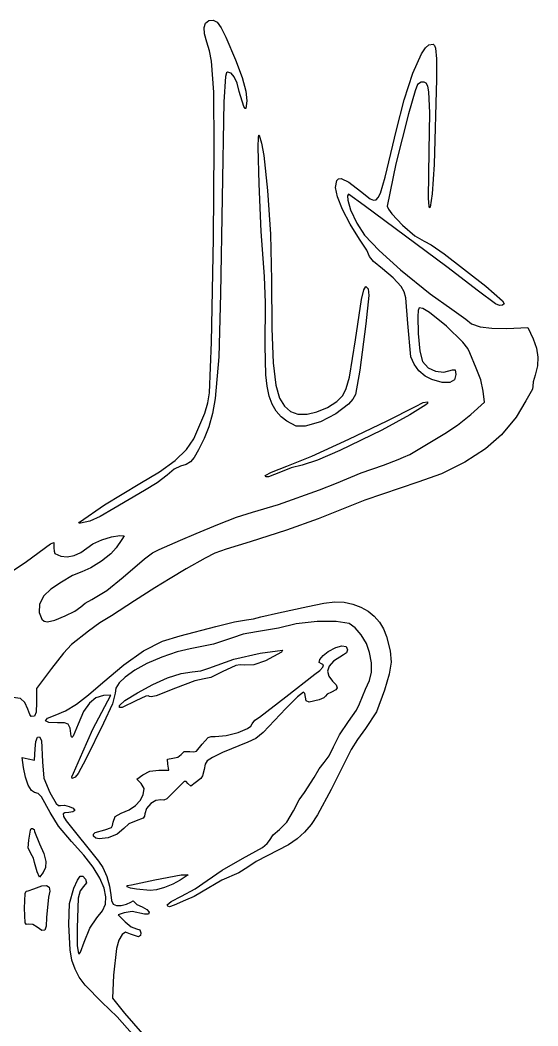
# Model space of a CAD drawing. Extents: x 17 to 207, y -112 to 170.
# Drawn here: x 134.6 to 207.4, y 8.1 to 149.5 of the extents above; entities that cross this region are included whole.
import ezdxf

# ---------------------------------------------------------------- set-up
doc = ezdxf.new("R2010")
doc.units = 0

msp = doc.modelspace()

# ---------------------------------------------------------------- linework, layer by layer
at = {"layer": 'Layer 1'}
for p, q in [((160.474794, 148.42638), (160.679801, 149.047935)), ((160.679801, 149.047935), (161.150102, 149.38394)), ((161.150102, 149.38394), (161.77552, 149.45466)), ((161.77552, 149.45466), (162.313287, 149.154961)), ((162.313287, 149.154961), (162.863898, 148.386186)), ((160.535627, 147.525035), (160.474794, 148.42638)), ((160.862845, 146.349659), (160.535627, 147.525035)), ((162.863898, 148.386186), (163.527847, 147.049678)), ((161.230537, 145.131611), (160.862845, 146.349659)), ((163.527847, 147.049678), (164.908432, 143.88033)), ((191.630135, 145.569764), (192.09825, 145.972825)), ((192.09825, 145.972825), (192.712055, 146.068717)), ((192.712055, 146.068717), (192.908722, 145.898982)), ((192.908722, 145.898982), (193.044804, 145.526285)), ((161.512152, 143.689953), (161.230537, 145.131611)), ((189.861355, 141.977096), (191.085084, 144.726779)), ((191.085084, 144.726779), (191.630135, 145.569764)), ((193.044804, 145.526285), (193.173924, 143.998474)), ((161.844586, 139.309453), (161.512152, 143.689953)), ((164.908432, 143.88033), (165.847845, 141.380452)), ((193.173924, 143.998474), (193.176841, 141.138228)), ((163.477175, 141.527538), (163.267055, 137.977973)), ((163.612099, 142.028545), (163.477175, 141.527538)), ((163.781943, 142.142891), (163.612099, 142.028545)), ((164.264126, 142.01907), (163.781943, 142.142891)), ((164.716059, 141.49257), (164.264126, 142.01907)), ((165.108882, 140.611481), (164.716059, 141.49257)), ((188.621435, 138.235881), (189.861355, 141.977096)), ((165.413732, 139.423895), (165.108882, 140.611481)), ((165.847845, 141.380452), (166.368674, 139.482014)), ((190.479702, 140.420807), (190.153084, 139.518575)), ((191.015109, 140.735144), (190.479702, 140.420807)), ((191.424841, 140.743618), (191.015109, 140.735144)), ((191.737213, 140.579221), (191.424841, 140.743618)), ((191.962342, 140.154451), (191.737213, 140.579221)), ((192.110344, 139.381808), (191.962342, 140.154451)), ((193.176841, 141.138228), (192.843623, 129.16162)), ((161.915017, 131.555452), (161.844586, 139.309453)), ((166.051673, 137.323758), (165.413732, 139.423895)), ((166.368674, 139.482014), (166.493503, 138.116989)), ((190.153084, 139.518575), (189.239531, 136.273019)), ((192.215435, 136.442894), (192.110344, 139.381808)), ((163.267055, 137.977973), (162.770535, 110.975669)), ((166.249093, 137.020566), (166.051673, 137.323758)), ((166.493503, 138.116989), (166.367582, 137.014083)), ((187.559696, 134.015241), (188.621435, 138.235881)), ((166.367582, 137.014083), (166.249093, 137.020566)), ((189.239531, 136.273019), (187.460679, 129.242283)), ((192.133418, 131.062466), (192.215435, 136.442894)), ((168.084475, 131.60278), (168.116641, 132.998759)), ((168.116641, 132.998759), (168.160325, 133.295982)), ((168.160325, 133.295982), (168.223906, 133.285937)), ((168.223906, 133.285937), (168.548664, 132.165922)), ((185.942292, 127.383019), (187.559696, 134.015241)), ((161.778315, 118.775241), (161.915017, 131.555452)), ((168.209526, 126.446629), (168.084475, 131.60278)), ((168.548664, 132.165922), (168.860751, 130.420237)), ((168.860751, 130.420237), (169.410112, 125.48628)), ((192.055927, 124.407429), (192.133418, 131.062466)), ((187.460679, 129.242283), (186.250298, 123.318085)), ((192.843623, 129.16162), (192.576611, 125.011071)), ((185.274371, 125.141707), (185.942292, 127.383019)), ((168.527224, 119.741903), (168.209526, 126.446629)), ((178.969204, 125.902247), (179.152643, 126.912228)), ((179.228608, 124.600834), (178.969204, 125.902247)), ((179.152643, 126.912228), (179.395834, 127.136143)), ((179.395834, 127.136143), (179.752356, 127.170886)), ((179.752356, 127.170886), (180.842437, 126.66749)), ((180.842437, 126.66749), (182.496982, 125.391309)), ((169.410112, 125.48628), (169.798379, 119.352914)), ((179.943358, 122.823891), (179.228608, 124.600834)), ((180.816075, 124.98413), (180.668742, 124.740182)), ((180.668742, 124.740182), (180.67821, 124.149081)), ((183.003297, 123.409034), (180.816075, 124.98413)), ((182.496982, 125.391309), (183.858502, 124.323203)), ((184.682037, 124.180885), (184.98793, 124.512319)), ((184.98793, 124.512319), (185.274371, 125.141707)), ((192.576611, 125.011071), (192.294832, 123.149686)), ((180.67821, 124.149081), (181.070512, 122.769897)), ((194.632538, 114.777741), (183.003297, 123.409034)), ((183.858502, 124.323203), (184.318344, 124.125236)), ((184.318344, 124.125236), (184.682037, 124.180885)), ((186.250298, 123.318085), (186.420865, 122.87742)), ((192.132896, 123.247714), (192.055927, 124.407429)), ((192.202876, 123.083966), (192.132896, 123.247714)), ((192.294832, 123.149686), (192.202876, 123.083966)), ((181.018258, 120.774925), (179.943358, 122.823891)), ((181.070512, 122.769897), (181.972498, 120.913653)), ((186.420865, 122.87742), (186.890823, 122.231034)), ((186.890823, 122.231034), (188.40193, 120.632589)), ((182.358115, 118.657442), (181.018258, 120.774925)), ((181.972498, 120.913653), (183.067462, 119.218866)), ((188.40193, 120.632589), (190.129656, 119.145718)), ((161.510692, 104.184353), (161.778315, 118.775241)), ((168.965733, 113.413019), (168.527224, 119.741903)), ((169.798379, 119.352914), (169.951945, 112.888986)), ((183.067462, 119.218866), (185.084401, 117.064366)), ((190.129656, 119.145718), (191.420033, 118.393392)), ((183.353128, 117.098526), (182.358115, 118.657442)), ((191.420033, 118.393392), (192.439294, 117.880264)), ((192.439294, 117.880264), (194.271036, 116.618436)), ((183.766982, 116.212365), (183.353128, 117.098526)), ((184.301029, 115.537559), (183.766982, 116.212365)), ((185.084401, 117.064366), (188.126775, 114.3506)), ((194.271036, 116.618436), (200.110708, 112.039684)), ((185.585013, 114.486796), (184.301029, 115.537559)), ((199.096088, 111.332985), (194.632538, 114.777741)), ((169.125801, 109.725837), (168.965733, 113.413019)), ((187.097974, 113.209601), (185.585013, 114.486796)), ((188.182541, 111.990399), (187.097974, 113.209601)), ((188.126775, 114.3506), (192.298043, 110.978014)), ((169.951945, 112.888986), (170.021715, 106.083971)), ((182.968321, 111.54962), (183.236122, 112.001908)), ((183.236122, 112.001908), (183.543353, 111.696658)), ((188.615664, 111.24265), (188.182541, 111.990399)), ((200.110708, 112.039684), (202.480313, 109.982109)), ((162.770535, 110.975669), (162.531494, 102.116041)), ((182.641247, 110.172566), (182.968321, 111.54962)), ((183.645875, 110.74901), (183.236819, 106.735142)), ((183.543353, 111.696658), (183.645875, 110.74901)), ((188.874416, 110.388536), (188.615664, 111.24265)), ((189.160037, 106.82109), (188.874416, 110.388536)), ((192.298043, 110.978014), (195.350328, 108.819429)), ((201.46638, 109.566422), (199.096088, 111.332985)), ((169.055864, 103.676353), (169.125801, 109.725837)), ((181.785791, 104.523019), (182.641247, 110.172566)), ((190.74739, 108.992129), (190.606494, 108.616604)), ((191.265858, 108.896782), (190.74739, 108.992129)), ((192.173177, 108.351911), (191.265858, 108.896782)), ((202.050595, 109.322204), (201.46638, 109.566422)), ((202.457592, 109.373824), (202.050595, 109.322204)), ((202.689747, 109.585686), (202.457592, 109.373824)), ((202.480313, 109.982109), (202.689747, 109.585686)), ((190.606494, 108.616604), (190.538994, 107.80438)), ((190.538994, 107.80438), (190.590776, 105.41819)), ((194.589732, 106.414912), (192.173177, 108.351911)), ((195.350328, 108.819429), (197.277555, 107.388729)), ((170.021715, 106.083971), (170.216825, 101.276257)), ((183.236819, 106.735142), (182.364812, 100.258387)), ((189.569375, 102.12413), (189.160037, 106.82109)), ((196.867792, 104.183757), (194.589732, 106.414912)), ((197.277555, 107.388729), (198.086557, 106.764623)), ((198.086557, 106.764623), (199.313462, 106.347071)), ((199.313462, 106.347071), (200.971568, 106.133163)), ((200.971568, 106.133163), (203.074174, 106.119991)), ((203.074174, 106.119991), (206.042712, 106.229877)), ((206.042712, 106.229877), (206.758182, 104.635603)), ((190.590776, 105.41819), (190.835924, 102.930272)), ((206.758182, 104.635603), (207.234833, 103.319745)), ((161.258699, 97.04413), (161.510692, 104.184353)), ((169.141181, 99.597796), (169.055864, 103.676353)), ((180.92051, 99.262282), (181.785791, 104.523019)), ((197.601992, 103.271193), (196.867792, 104.183757)), ((197.878093, 102.661075), (197.601992, 103.271193)), ((207.234833, 103.319745), (207.439051, 102.071733)), ((162.531494, 102.116041), (162.04783, 96.276141)), ((190.025437, 101.084406), (189.569375, 102.12413)), ((190.835924, 102.930272), (191.207627, 101.437337)), ((198.739554, 100.541123), (197.878093, 102.661075)), ((207.439051, 102.071733), (207.373882, 100.837161)), ((170.216825, 101.276257), (170.559715, 98.13429)), ((190.709189, 100.156505), (190.025437, 101.084406)), ((191.207627, 101.437337), (192.019243, 100.577987)), ((192.019243, 100.577987), (193.044264, 100.08368)), ((199.407114, 98.904372), (198.739554, 100.541123)), ((207.373882, 100.837161), (207.042374, 99.561623)), ((169.336992, 97.977127), (169.141181, 99.597796)), ((180.480948, 97.675775), (180.92051, 99.262282)), ((182.364812, 100.258387), (181.768372, 96.817088)), ((191.558043, 99.408854), (190.709189, 100.156505)), ((192.509408, 98.909882), (191.558043, 99.408854)), ((193.044264, 100.08368), (194.201222, 99.976858)), ((194.201222, 99.976858), (195.408649, 100.279966)), ((195.408649, 100.279966), (195.808426, 100.289605)), ((195.902538, 99.64452), (195.688207, 98.871838)), ((195.808426, 100.289605), (195.902538, 99.64452)), ((207.042374, 99.561623), (206.776914, 98.596365)), ((169.6446, 96.602126), (169.336992, 97.977127)), ((170.559715, 98.13429), (171.072821, 96.326515)), ((180.011572, 96.673691), (180.480948, 97.675775)), ((193.987122, 98.50354), (192.509408, 98.909882)), ((195.048228, 98.491185), (193.987122, 98.50354)), ((195.688207, 98.871838), (195.048228, 98.491185)), ((199.761681, 97.309261), (199.407114, 98.904372)), ((206.744296, 97.992151), (206.681682, 97.556254)), ((206.776914, 98.596365), (206.744296, 97.992151)), ((161.002139, 95.667732), (161.258699, 97.04413)), ((162.04783, 96.276141), (161.66361, 94.126631)), ((170.071281, 95.447742), (169.6446, 96.602126)), ((171.072821, 96.326515), (171.783656, 95.176162)), ((179.152867, 95.826891), (180.011572, 96.673691)), ((181.768372, 96.817088), (181.403607, 96.150002)), ((199.922347, 95.739948), (199.761681, 97.309261)), ((206.681682, 97.556254), (205.746993, 95.915241)), ((160.567455, 94.207942), (161.002139, 95.667732)), ((170.624306, 94.48892), (170.071281, 95.447742)), ((171.783656, 95.176162), (172.632086, 94.435363)), ((176.35898, 94.369017), (177.843387, 95.010686)), ((177.843387, 95.010686), (179.152867, 95.826891)), ((180.789541, 95.450579), (179.016586, 94.082789)), ((181.403607, 96.150002), (180.789541, 95.450579)), ((186.255782, 93.115203), (190.204282, 95.139613)), ((191.666853, 95.348359), (189.411427, 93.948277)), ((190.204282, 95.139613), (191.319102, 95.673621)), ((191.319102, 95.673621), (191.895264, 95.783255)), ((191.907605, 95.576069), (191.666853, 95.348359)), ((191.895264, 95.783255), (191.907605, 95.576069)), ((197.997208, 94.002438), (199.922347, 95.739948)), ((205.746993, 95.915241), (204.379852, 93.65508)), ((159.014561, 90.610587), (160.567455, 94.207942)), ((161.66361, 94.126631), (161.157449, 92.297704)), ((171.310948, 93.700608), (170.624306, 94.48892)), ((172.138481, 93.057753), (171.310948, 93.700608)), ((172.632086, 94.435363), (173.676552, 94.069967)), ((173.676552, 94.069967), (174.975492, 94.045821)), ((174.975492, 94.045821), (176.35898, 94.369017)), ((179.016586, 94.082789), (176.855678, 92.96985)), ((189.411427, 93.948277), (185.460315, 91.783263)), ((196.135987, 92.509739), (197.997208, 94.002438)), ((204.379852, 93.65508), (202.329195, 91.163737)), ((161.157449, 92.297704), (160.509085, 90.644576)), ((173.451424, 92.387745), (172.138481, 93.057753)), ((172.138481, 93.057753), (172.138481, 93.057753)), ((174.712986, 92.367897), (173.451424, 92.387745)), ((176.855678, 92.96985), (174.712986, 92.367897)), ((180.859381, 90.541989), (186.255782, 93.115203)), ((194.364525, 91.360815), (196.135987, 92.509739)), ((157.996795, 89.107963), (159.014561, 90.610587)), ((160.509085, 90.644576), (159.698255, 89.022466)), ((175.615689, 88.164685), (180.859381, 90.541989)), ((185.460315, 91.783263), (179.574467, 88.951541)), ((190.825552, 89.234861), (194.364525, 91.360815)), ((202.329195, 91.163737), (200.090627, 89.193008)), ((156.389541, 87.55001), (157.996795, 89.107963)), ((189.402719, 88.371935), (190.825552, 89.234861)), ((200.090627, 89.193008), (197.171939, 87.303714)), ((159.087363, 87.973454), (158.56558, 87.339237)), ((159.698255, 89.022466), (159.087363, 87.973454)), ((172.125315, 86.728008), (175.615689, 88.164685)), ((179.574467, 88.951541), (176.42754, 87.566527)), ((185.69997, 86.882183), (187.802526, 87.702341)), ((187.802526, 87.702341), (188.553663, 88.013019)), ((188.553663, 88.013019), (189.402719, 88.371935)), ((154.204291, 85.946306), (156.389541, 87.55001)), ((156.279757, 86.308646), (155.262507, 85.472988)), ((157.160358, 86.752649), (156.279757, 86.308646)), ((157.97566, 86.97918), (157.160358, 86.752649)), ((158.56558, 87.339237), (157.97566, 86.97918)), ((169.982631, 85.916359), (172.125315, 86.728008)), ((172.730771, 86.488462), (171.207204, 85.908158)), ((174.264433, 86.876301), (172.730771, 86.488462)), ((176.42754, 87.566527), (174.264433, 86.876301)), ((182.554684, 85.80377), (185.69997, 86.882183)), ((197.171939, 87.303714), (193.88466, 85.672574)), ((151.452538, 84.306434), (154.204291, 85.946306)), ((155.262507, 85.472988), (153.872202, 84.384569)), ((169.091427, 85.435718), (169.982631, 85.916359)), ((169.196623, 85.234011), (169.091427, 85.435718)), ((169.091427, 85.435718), (169.091427, 85.435718)), ((169.548265, 85.237465), (169.196623, 85.234011)), ((171.207204, 85.908158), (169.548265, 85.237465)), ((179.110315, 84.339417), (182.554684, 85.80377)), ((193.88466, 85.672574), (190.540315, 84.476306)), ((146.462055, 81.306101), (151.452538, 84.306434)), ((153.872202, 84.384569), (152.094686, 83.332863)), ((176.711427, 83.398096), (179.110315, 84.339417)), ((190.540315, 84.476306), (183.111422, 81.955961)), ((152.094686, 83.332863), (147.783649, 80.816872)), ((170.925871, 81.349916), (176.711427, 83.398096)), ((142.93412, 78.883119), (146.462055, 81.306101)), ((147.783649, 80.816872), (145.857482, 79.672665)), ((167.281507, 80.266265), (170.925871, 81.349916)), ((183.111422, 81.955961), (176.548584, 79.335149)), ((145.857482, 79.672665), (144.396982, 79.01464)), ((162.429009, 78.551962), (165.051285, 79.576685)), ((165.051285, 79.576685), (167.281507, 80.266265)), ((176.548584, 79.335149), (172.05476, 77.726745)), ((142.870115, 78.742288), (142.93412, 78.883119)), ((143.08324, 78.716424), (142.870115, 78.742288)), ((142.93412, 78.883119), (142.93412, 78.883119)), ((144.396982, 79.01464), (143.08324, 78.716424)), ((159.357545, 77.288575), (162.429009, 78.551962)), ((144.843268, 75.835697), (146.103837, 76.40083)), ((146.103837, 76.40083), (147.453564, 76.824461)), ((147.453564, 76.824461), (148.603502, 76.997138)), ((148.910779, 76.439964), (148.08739, 75.250143)), ((148.603502, 76.997138), (149.246543, 76.929972)), ((149.246543, 76.929972), (148.910779, 76.439964)), ((157.154488, 76.35077), (159.357545, 77.288575)), ((172.05476, 77.726745), (166.97476, 76.118829)), ((135.484938, 73.362787), (138.889884, 75.823297)), ((138.889884, 75.823297), (139.315714, 75.990449)), ((139.315714, 75.990449), (139.360377, 75.28316)), ((139.360377, 75.28316), (139.367201, 74.789636)), ((143.114645, 74.588964), (143.960802, 75.238513)), ((143.960802, 75.238513), (144.843268, 75.835697)), ((148.08739, 75.250143), (147.347661, 74.420341)), ((153.238363, 74.55133), (154.133649, 75.024681)), ((154.133649, 75.024681), (157.154488, 76.35077)), ((163.569893, 75.065505), (161.993406, 74.495803)), ((166.97476, 76.118829), (163.569893, 75.065505)), ((139.367201, 74.789636), (139.486406, 74.479769)), ((139.486406, 74.479769), (140.30476, 74.109183)), ((140.30476, 74.109183), (141.233006, 74.007738)), ((141.233006, 74.007738), (142.187507, 74.173185)), ((142.187507, 74.173185), (143.114645, 74.588964)), ((147.347661, 74.420341), (146.035491, 73.400708)), ((149.070729, 71.155194), (152.081855, 73.737734)), ((152.081855, 73.737734), (153.238363, 74.55133)), ((160.606559, 73.826958), (157.943649, 72.325779)), ((161.993406, 74.495803), (160.606559, 73.826958)), ((132.905088, 71.61546), (135.484938, 73.362787)), ((144.551564, 72.470638), (143.296564, 71.909524)), ((146.035491, 73.400708), (144.551564, 72.470638)), ((157.943649, 72.325779), (155.685871, 70.930771)), ((141.979462, 71.358391), (140.409442, 70.457822)), ((143.296564, 71.909524), (141.979462, 71.358391)), ((146.794934, 69.267572), (149.070729, 71.155194)), ((155.685871, 70.930771), (153.569204, 69.660819)), ((138.937338, 69.430186), (137.913982, 68.497855)), ((140.409442, 70.457822), (138.937338, 69.430186)), ((153.569204, 69.660819), (150.692101, 67.789706)), ((137.913982, 68.497855), (137.332006, 67.363859)), ((143.751927, 67.495253), (144.675208, 68.018218)), ((144.675208, 68.018218), (146.794934, 69.267572)), ((137.332006, 67.363859), (137.25421, 66.180087)), ((142.290704, 66.379721), (143.122986, 66.982593)), ((143.122986, 66.982593), (143.751927, 67.495253)), ((150.692101, 67.789706), (147.446546, 65.712254)), ((170.925871, 66.13984), (175.069238, 67.008032)), ((175.069238, 67.008032), (177.313053, 67.491805)), ((177.313053, 67.491805), (178.870974, 67.693019)), ((178.870974, 67.693019), (180.187299, 67.606248)), ((180.187299, 67.606248), (181.413494, 67.35177)), ((181.413494, 67.35177), (182.536554, 66.938339)), ((182.536554, 66.938339), (183.543477, 66.374708)), ((137.25421, 66.180087), (137.63706, 65.248435)), ((137.63706, 65.248435), (137.987623, 64.971496)), ((138.437022, 64.870797), (139.472808, 65.109797)), ((139.472808, 65.109797), (140.915674, 65.684114)), ((140.915674, 65.684114), (142.290704, 66.379721)), ((147.446546, 65.712254), (145.817615, 64.723319)), ((164.768792, 64.871909), (166.427175, 65.153019)), ((166.427175, 65.153019), (167.417381, 65.271051)), ((167.417381, 65.271051), (168.450714, 65.554827)), ((168.450714, 65.554827), (170.925871, 66.13984)), ((183.543477, 66.374708), (184.421258, 65.669632)), ((184.421258, 65.669632), (185.156893, 64.831863)), ((137.987623, 64.971496), (138.437022, 64.870797)), ((145.817615, 64.723319), (144.202057, 63.529465)), ((157.096982, 62.903149), (162.128996, 64.196046)), ((162.128996, 64.196046), (164.768792, 64.871909)), ((170.925871, 63.990636), (167.872675, 63.454417)), ((173.42868, 64.562173), (170.925871, 63.990636)), ((176.366962, 64.88639), (173.42868, 64.562173)), ((179.072862, 64.920847), (176.366962, 64.88639)), ((180.878525, 64.623102), (179.072862, 64.920847)), ((181.744136, 64.018362), (180.878525, 64.623102)), ((182.595394, 63.021874), (181.744136, 64.018362)), ((185.156893, 64.831863), (185.737379, 63.870155)), ((185.737379, 63.870155), (186.149711, 62.793263)), ((144.202057, 63.529465), (141.840577, 61.657618)), ((154.622126, 62.132438), (157.096982, 62.903149)), ((164.486009, 62.630393), (161.820033, 61.714472)), ((165.967648, 63.106495), (164.486009, 62.630393)), ((167.872675, 63.454417), (165.967648, 63.106495)), ((183.309266, 61.807439), (182.595394, 63.021874)), ((186.149711, 62.793263), (186.650599, 60.782089)), ((141.840577, 61.657618), (140.695008, 60.451174)), ((151.972333, 60.773167), (154.622126, 62.132438)), ((158.508093, 61.052615), (156.686968, 60.641038)), ((161.820033, 61.714472), (158.508093, 61.052615)), ((168.385871, 60.463079), (170.78476, 60.804934)), ((170.78476, 60.804934), (171.530785, 60.88242)), ((171.530785, 60.88242), (171.349204, 60.575459)), ((177.94097, 60.708019), (178.989164, 61.251184)), ((178.989164, 61.251184), (179.855487, 61.476054)), ((179.855487, 61.476054), (180.444942, 61.374578)), ((180.444942, 61.374578), (180.662538, 60.938705)), ((180.662538, 60.938705), (180.496284, 60.500731)), ((183.762718, 60.548857), (183.309266, 61.807439)), ((140.695008, 60.451174), (139.00161, 58.297737)), ((149.168476, 58.837943), (151.972333, 60.773167)), ((154.536236, 59.91065), (152.431156, 59.005652)), ((156.686968, 60.641038), (154.536236, 59.91065)), ((161.129893, 58.344961), (164.641372, 59.597892)), ((164.641372, 59.597892), (168.385871, 60.463079)), ((171.349204, 60.575459), (169.128722, 59.384352)), ((176.677893, 59.121492), (176.778591, 59.564085)), ((176.778591, 59.564085), (177.223647, 60.137674)), ((177.223647, 60.137674), (177.94097, 60.708019)), ((180.096569, 60.213648), (178.685458, 59.322875)), ((180.496284, 60.500731), (180.096569, 60.213648)), ((184.009964, 59.07997), (183.762718, 60.548857)), ((186.650599, 60.782089), (186.783705, 59.17576)), ((139.00161, 58.297737), (136.918093, 55.469924)), ((146.231427, 56.339374), (149.168476, 58.837943)), ((150.746982, 58.070243), (149.391295, 57.092515)), ((152.431156, 59.005652), (150.746982, 58.070243)), ((160.011345, 57.970846), (161.129893, 58.344961)), ((164.926209, 58.723832), (163.031156, 57.819387)), ((165.5595, 58.831714), (164.926209, 58.723832)), ((166.212861, 58.779293), (165.5595, 58.831714)), ((167.472198, 58.799977), (166.212861, 58.779293)), ((169.128722, 59.384352), (167.472198, 58.799977)), ((176.076427, 57.499423), (176.780385, 58.010602)), ((176.993649, 58.94413), (176.677893, 59.121492)), ((176.780385, 58.010602), (177.202017, 58.475504)), ((177.29016, 58.813542), (176.993649, 58.94413)), ((177.202017, 58.475504), (177.29016, 58.813542)), ((178.085051, 58.637424), (177.860789, 57.924575)), ((178.685458, 59.322875), (178.085051, 58.637424)), ((184.006633, 57.797821), (184.009964, 59.07997)), ((186.783705, 59.17576), (186.531825, 57.498677)), ((149.391295, 57.092515), (148.520865, 56.276552)), ((153.271405, 56.046451), (155.323989, 56.971005)), ((155.323989, 56.971005), (157.25413, 57.579425)), ((159.162553, 56.565414), (156.468691, 55.530415)), ((157.25413, 57.579425), (158.792455, 57.815241)), ((158.792455, 57.815241), (160.011345, 57.970846)), ((160.500052, 56.860221), (159.162553, 56.565414)), ((161.402787, 57.039875), (160.500052, 56.860221)), ((163.031156, 57.819387), (161.402787, 57.039875)), ((171.988601, 54.336), (176.076427, 57.499423)), ((177.860789, 57.924575), (178.013965, 57.21029)), ((178.013965, 57.21029), (178.545871, 56.520524)), ((183.202538, 55.371293), (183.7413, 56.596799)), ((183.7413, 56.596799), (184.006633, 57.797821)), ((186.531825, 57.498677), (185.877756, 55.275241)), ((136.918093, 55.469924), (136.918093, 53.538138)), ((144.23091, 54.574416), (146.231427, 56.339374)), ((148.069726, 55.545115), (147.971914, 54.820968)), ((148.520865, 56.276552), (148.069726, 55.545115)), ((151.098321, 54.884294), (153.271405, 56.046451)), ((156.468691, 55.530415), (153.721448, 54.462418)), ((178.9898, 55.292777), (178.40476, 54.993019)), ((178.545871, 56.520524), (179.053749, 55.985015)), ((179.203927, 55.599604), (178.9898, 55.292777)), ((179.053749, 55.985015), (179.203927, 55.599604)), ((182.355871, 53.355636), (183.202538, 55.371293)), ((185.877756, 55.275241), (184.713367, 52.229221)), ((134.644017, 54.060946), (132.845758, 54.304797)), ((135.249274, 53.521225), (134.644017, 54.060946)), ((142.517205, 53.269465), (144.23091, 54.574416)), ((145.231643, 54.169896), (144.33235, 53.437457)), ((144.803749, 49.765203), (147.360315, 54.559021)), ((146.301982, 54.515273), (145.231643, 54.169896)), ((147.360315, 54.559021), (146.301982, 54.515273)), ((147.971914, 54.820968), (147.581378, 53.349686)), ((148.554059, 53.088019), (149.345589, 53.794746)), ((150.886143, 53.732406), (148.946203, 52.797687)), ((149.345589, 53.794746), (151.098321, 54.884294)), ((152.270495, 54.405914), (150.886143, 53.732406)), ((152.629861, 54.476079), (152.270495, 54.405914)), ((152.787342, 54.375277), (152.629861, 54.476079)), ((153.045897, 54.301934), (152.787342, 54.375277)), ((153.721448, 54.462418), (153.045897, 54.301934)), ((168.269158, 51.477857), (171.988601, 54.336)), ((173.624929, 54.310252), (171.993475, 52.668705)), ((174.46292, 54.993019), (173.624929, 54.310252)), ((174.655691, 54.785762), (174.46292, 54.993019)), ((174.735871, 54.287464), (174.655691, 54.785762)), ((174.85866, 53.747769), (174.735871, 54.287464)), ((175.258202, 53.581908), (174.85866, 53.747769)), ((176.681433, 53.902109), (175.258202, 53.581908)), ((177.301217, 54.178393), (176.681433, 53.902109)), ((177.558093, 54.421943), (177.301217, 54.178393)), ((177.806802, 54.680601), (177.558093, 54.421943)), ((178.40476, 54.993019), (177.806802, 54.680601)), ((135.664708, 52.59413), (135.249274, 53.521225)), ((135.942964, 51.817578), (135.664708, 52.59413)), ((136.918093, 53.538138), (136.83723, 52.159854)), ((139.508487, 51.737194), (140.979875, 52.348924)), ((140.979875, 52.348924), (142.517205, 53.269465)), ((144.33235, 53.437457), (143.534355, 52.238592)), ((147.581378, 53.349686), (146.304612, 50.614166)), ((148.576261, 52.795139), (148.554059, 53.088019)), ((148.554059, 53.088019), (148.554059, 53.088019)), ((148.946203, 52.797687), (148.576261, 52.795139)), ((171.993475, 52.668705), (168.798974, 49.30916)), ((180.80241, 50.862641), (181.899541, 52.446341)), ((181.899541, 52.446341), (182.355871, 53.355636)), ((136.167453, 51.535797), (135.942964, 51.817578)), ((136.635871, 51.606353), (136.167453, 51.535797)), ((136.83723, 52.159854), (136.635871, 51.606353)), ((138.174182, 50.943653), (138.459621, 51.296833)), ((138.638594, 50.721313), (138.174182, 50.943653)), ((138.459621, 51.296833), (139.508487, 51.737194)), ((143.534355, 52.238592), (142.767911, 50.493937)), ((167.263772, 50.498856), (167.631012, 51.013)), ((167.631012, 51.013), (168.269158, 51.477857)), ((184.713367, 52.229221), (183.177262, 49.845108)), ((139.839279, 50.67347), (138.638594, 50.721313)), ((140.834785, 50.676515), (139.839279, 50.67347)), ((141.369628, 50.480188), (140.834785, 50.676515)), ((141.62397, 49.909355), (141.369628, 50.480188)), ((141.777974, 48.78888), (141.62397, 49.909355)), ((142.767911, 50.493937), (142.047921, 48.801104)), ((143.433509, 46.592271), (144.803749, 49.765203)), ((146.304612, 50.614166), (143.83755, 45.546229)), ((165.252277, 49.28252), (166.600217, 49.86611)), ((166.600217, 49.86611), (167.04116, 50.18415)), ((167.04116, 50.18415), (167.263772, 50.498856)), ((179.538988, 48.96052), (180.80241, 50.862641)), ((183.177262, 49.845108), (182.068921, 48.338702)), ((136.825832, 48.040914), (137.056751, 48.626586)), ((137.056751, 48.626586), (137.328418, 48.691072)), ((137.328418, 48.691072), (137.583861, 48.16067)), ((137.583861, 48.16067), (137.760908, 45.178753)), ((141.864296, 48.598013), (141.777974, 48.78888)), ((142.047921, 48.801104), (141.864296, 48.598013)), ((160.225167, 47.640495), (161.043799, 48.614364)), ((161.043799, 48.614364), (161.454096, 48.756536)), ((161.454096, 48.756536), (162.014738, 48.762741)), ((162.014738, 48.762741), (163.597826, 48.87307)), ((163.597826, 48.87307), (165.252277, 49.28252)), ((167.75106, 48.47171), (166.621855, 47.956429)), ((168.798974, 49.30916), (167.75106, 48.47171)), ((178.682859, 47.285669), (179.538988, 48.96052)), ((182.068921, 48.338702), (181.187212, 46.927931)), ((136.608289, 45.417092), (136.692634, 47.007759)), ((136.692634, 47.007759), (136.825832, 48.040914)), ((159.027044, 46.563854), (159.416383, 46.668325)), ((159.416383, 46.668325), (160.225167, 47.640495)), ((166.621855, 47.956429), (163.046701, 46.489223)), ((178.068441, 46.016917), (178.682859, 47.285669)), ((181.187212, 46.927931), (178.362734, 41.305241)), ((135.071448, 44.392671), (134.865559, 45.765637)), ((134.865559, 45.765637), (135.736923, 45.591364)), ((135.736923, 45.591364), (136.608289, 45.417092)), ((142.114609, 43.565088), (143.433509, 46.592271)), ((143.83755, 45.546229), (142.774587, 43.552387)), ((155.346166, 45.554326), (156.063998, 45.679686)), ((155.361315, 44.833019), (155.346166, 45.554326)), ((156.063998, 45.679686), (156.789242, 45.818141)), ((156.789242, 45.818141), (157.228563, 46.226322)), ((157.228563, 46.226322), (157.657027, 46.630229)), ((157.657027, 46.630229), (158.482809, 46.616898)), ((158.482809, 46.616898), (159.027044, 46.563854)), ((160.931635, 45.32791), (160.611059, 44.831859)), ((161.664207, 45.806936), (160.931635, 45.32791)), ((163.046701, 46.489223), (161.664207, 45.806936)), ((177.386161, 45.091171), (178.068441, 46.016917)), ((135.358083, 43.00389), (135.071448, 44.392671)), ((137.760908, 45.178753), (137.925461, 42.90012)), ((151.864836, 43.369124), (152.834144, 43.843417)), ((152.834144, 43.843417), (154.115166, 43.986353)), ((154.115166, 43.986353), (155.530649, 43.986353)), ((155.530649, 43.986353), (155.361315, 44.833019)), ((160.464554, 44.098494), (160.262856, 43.222016)), ((160.611059, 44.831859), (160.464554, 44.098494)), ((175.947606, 42.998575), (176.66221, 44.195358)), ((176.66221, 44.195358), (177.386161, 45.091171)), ((135.741087, 41.890424), (135.358083, 43.00389)), ((137.925461, 42.90012), (138.763855, 40.859435)), ((141.866741, 43.065328), (142.114609, 43.565088)), ((141.921893, 42.857464), (141.866741, 43.065328)), ((142.315883, 43.034036), (141.921893, 42.857464)), ((142.774587, 43.552387), (142.315883, 43.034036)), ((151.029989, 42.751896), (151.864836, 43.369124)), ((151.623028, 42.120635), (151.029989, 42.751896)), ((157.652452, 42.42292), (156.435411, 41.185334)), ((157.93457, 42.434811), (157.652452, 42.42292)), ((158.195535, 42.149738), (157.93457, 42.434811)), ((160.039264, 42.857464), (159.204869, 42.222464)), ((160.262856, 43.222016), (160.039264, 42.857464)), ((174.587064, 40.881908), (175.947606, 42.998575)), ((136.177102, 41.15039), (135.741087, 41.890424)), ((136.622773, 40.881908), (136.177102, 41.15039)), ((152.060258, 41.433007), (151.623028, 42.120635)), ((151.899075, 40.528885), (152.060258, 41.433007)), ((156.435411, 41.185334), (155.2122, 39.974996)), ((158.632788, 41.740409), (158.195535, 42.149738)), ((159.204869, 42.222464), (158.632788, 41.740409)), ((178.362734, 41.305241), (176.445889, 37.727119)), ((137.121623, 40.738699), (136.622773, 40.881908)), ((137.62005, 40.264832), (137.121623, 40.738699)), ((138.822532, 38.059686), (137.62005, 40.264832)), ((138.763855, 40.859435), (139.667149, 39.30126)), ((150.815052, 39.034073), (151.488802, 39.746763)), ((151.488802, 39.746763), (151.899075, 40.528885)), ((153.693795, 39.760452), (152.961321, 39.30001)), ((154.405454, 39.837517), (153.693795, 39.760452)), ((154.805886, 39.804761), (154.405454, 39.837517)), ((155.2122, 39.974996), (154.805886, 39.804761)), ((173.039284, 38.291797), (173.863207, 39.830021)), ((173.863207, 39.830021), (174.587064, 40.881908)), ((139.667149, 39.30126), (139.980027, 39.043553)), ((139.980027, 39.043553), (140.278801, 39.039226)), ((140.278801, 39.039226), (140.851823, 39.071433)), ((140.851823, 39.071433), (141.510923, 38.920722)), ((141.510923, 38.920722), (142.05434, 38.656679)), ((142.280315, 38.348893), (142.031607, 38.144641)), ((142.05434, 38.656679), (142.280315, 38.348893)), ((148.825893, 37.942214), (149.915017, 38.422122)), ((149.915017, 38.422122), (150.815052, 39.034073)), ((152.389074, 38.615115), (152.158093, 37.86469)), ((152.961321, 39.30001), (152.389074, 38.615115)), ((172.100673, 36.678652), (173.039284, 38.291797)), ((139.974801, 36.124895), (138.822532, 38.059686)), ((140.870943, 38.020382), (140.638367, 37.857366)), ((140.638367, 37.857366), (140.715608, 37.502983)), ((140.715608, 37.502983), (141.082355, 36.889576)), ((141.433649, 38.059686), (140.870943, 38.020382)), ((141.082355, 36.889576), (145.607758, 31.231023)), ((142.031607, 38.144641), (141.433649, 38.059686)), ((147.695248, 36.693039), (147.962391, 37.483674)), ((147.962391, 37.483674), (148.825893, 37.942214)), ((150.928951, 36.882108), (149.887238, 36.441218)), ((151.919426, 37.273977), (150.928951, 36.882108)), ((152.107004, 37.523908), (151.919426, 37.273977)), ((152.158093, 37.86469), (152.107004, 37.523908)), ((176.445889, 37.727119), (175.537022, 36.38683)), ((135.813309, 34.170923), (136.059136, 35.590241)), ((136.059136, 35.590241), (136.158886, 35.783533)), ((136.158886, 35.783533), (136.356068, 35.795203)), ((136.356068, 35.795203), (136.548968, 35.657987)), ((136.548968, 35.657987), (136.635871, 35.404621)), ((136.635871, 35.404621), (137.328648, 33.640732)), ((141.834449, 33.967464), (139.974801, 36.124895)), ((145.146913, 35.242668), (146.534722, 35.631432)), ((146.534722, 35.631432), (147.442634, 35.922849)), ((147.442634, 35.922849), (147.614701, 36.215027)), ((147.614701, 36.215027), (147.695248, 36.693039)), ((149.189711, 35.794398), (148.265566, 35.009878)), ((149.887238, 36.441218), (149.189711, 35.794398)), ((170.211282, 34.904778), (171.066824, 35.660687)), ((171.066824, 35.660687), (172.100673, 36.678652)), ((175.537022, 36.38683), (174.590704, 35.272594)), ((135.726773, 33.066797), (135.813309, 34.170923)), ((143.564298, 32.066579), (141.834449, 33.967464)), ((144.89763, 34.992906), (145.146913, 35.242668)), ((144.941925, 34.704572), (144.89763, 34.992906)), ((145.241081, 34.461997), (144.941925, 34.704572)), ((144.941925, 34.704572), (144.941925, 34.704572)), ((145.713511, 34.355114), (145.241081, 34.461997)), ((146.964112, 34.493499), (145.713511, 34.355114)), ((148.265566, 35.009878), (146.964112, 34.493499)), ((169.345575, 33.675585), (169.66712, 34.135733)), ((169.66712, 34.135733), (170.211282, 34.904778)), ((173.554072, 34.329566), (172.374262, 33.5029)), ((174.590704, 35.272594), (173.554072, 34.329566)), ((136.107822, 32.291964), (135.726773, 33.066797)), ((137.328648, 33.640732), (137.923631, 32.289784)), ((165.901951, 31.565637), (168.68121, 33.141871)), ((168.68121, 33.141871), (169.345575, 33.675585)), ((172.374262, 33.5029), (169.373649, 31.979273)), ((136.480756, 31.648298), (136.107822, 32.291964)), ((136.635871, 31.04345), (136.480756, 31.648298)), ((137.923631, 32.289784), (138.205468, 31.188117)), ((138.205468, 31.188117), (138.177743, 30.307785)), ((144.886265, 30.365131), (143.564298, 32.066579)), ((145.607758, 31.231023), (146.229624, 30.303194)), ((163.014546, 29.931003), (165.901951, 31.565637)), ((167.805753, 31.179603), (166.612161, 30.384636)), ((169.373649, 31.979273), (167.805753, 31.179603)), ((136.976632, 29.718354), (136.635871, 31.04345)), ((137.317395, 28.970462), (136.976632, 29.718354)), ((136.976632, 29.718354), (136.976632, 29.718354)), ((138.177743, 30.307785), (137.844039, 29.620841)), ((145.827441, 28.824309), (144.886265, 30.365131)), ((146.229624, 30.303194), (146.786846, 29.039158)), ((160.906982, 28.516923), (163.014546, 29.931003)), ((166.612161, 30.384636), (165.375057, 29.593019)), ((137.844039, 29.620841), (137.317395, 28.970462)), ((142.169061, 27.413377), (142.65127, 28.540684)), ((142.65127, 28.540684), (143.045366, 29.095461)), ((143.045366, 29.095461), (143.410305, 29.122934)), ((143.410305, 29.122934), (143.805046, 28.668327)), ((143.805046, 28.668327), (143.911297, 28.181245)), ((146.414916, 27.405306), (145.827441, 28.824309)), ((146.786846, 29.039158), (147.190359, 27.681915)), ((150.253093, 27.905342), (153.569204, 28.605241)), ((153.569204, 28.605241), (157.23305, 29.305141)), ((157.11641, 28.563752), (156.07974, 27.979808)), ((158.215787, 29.310797), (157.11641, 28.563752)), ((157.23305, 29.305141), (158.215787, 29.310797)), ((159.20968, 27.343589), (160.906982, 28.516923)), ((162.965942, 28.524237), (160.124312, 26.863614)), ((165.375057, 29.593019), (162.965942, 28.524237)), ((135.310054, 26.644713), (135.463591, 26.975898)), ((135.463591, 26.975898), (135.73276, 27.053019)), ((135.73276, 27.053019), (136.508871, 27.305509)), ((136.508871, 27.305509), (137.658421, 27.743405)), ((137.658421, 27.743405), (138.30998, 27.781907)), ((138.30998, 27.781907), (138.674302, 27.545381)), ((138.76517, 27.010473), (138.596364, 26.153831)), ((138.674302, 27.545381), (138.76517, 27.010473)), ((141.562874, 25.26491), (142.169061, 27.413377)), ((143.055219, 27.021029), (142.783253, 26.009473)), ((143.499668, 27.641173), (143.055219, 27.021029)), ((143.911297, 28.181245), (143.499668, 27.641173)), ((146.674146, 26.202642), (146.414916, 27.405306)), ((147.190359, 27.681915), (147.351101, 26.474464)), ((149.65202, 27.618349), (149.665803, 27.814845)), ((150.115161, 27.404131), (149.65202, 27.618349)), ((149.665803, 27.814845), (150.253093, 27.905342)), ((150.958649, 27.260464), (150.115161, 27.404131)), ((152.889351, 27.10389), (150.958649, 27.260464)), ((150.958649, 27.260464), (150.958649, 27.260464)), ((153.773426, 27.183296), (152.889351, 27.10389)), ((154.90115, 27.497462), (153.773426, 27.183296)), ((156.07974, 27.979808), (154.90115, 27.497462)), ((157.308649, 26.287765), (159.20968, 27.343589)), ((135.22476, 24.621215), (135.310054, 26.644713)), ((138.596364, 26.153831), (138.329204, 23.315437)), ((142.783253, 26.009473), (142.605974, 21.831908)), ((146.612271, 25.189114), (146.674146, 26.202642)), ((147.351101, 26.474464), (147.452601, 25.671886)), ((147.452601, 25.671886), (147.683694, 25.149196)), ((149.559128, 25.162381), (150.157877, 25.469953)), ((150.157877, 25.469953), (150.493041, 25.638296)), ((150.493041, 25.638296), (150.669995, 25.446114)), ((155.262538, 25.055433), (155.863583, 25.524759)), ((155.863583, 25.524759), (157.308649, 26.287765)), ((157.866534, 25.726143), (156.264427, 25.039954)), ((159.080031, 26.242385), (157.866534, 25.726143)), ((160.124312, 26.863614), (159.080031, 26.242385)), ((135.307432, 22.566555), (135.22476, 24.621215)), ((141.433649, 22.289991), (141.562874, 25.26491)), ((145.404815, 23.232086), (146.199192, 24.240376)), ((146.199192, 24.240376), (146.612271, 25.189114)), ((147.683694, 25.149196), (148.135273, 24.977789)), ((148.135273, 24.977789), (148.822672, 24.990255)), ((148.822672, 24.990255), (149.559128, 25.162381)), ((150.367911, 24.143958), (149.219082, 23.958517)), ((152.087538, 23.781341), (150.367911, 24.143958)), ((150.669995, 25.446114), (151.034919, 25.114179)), ((151.034919, 25.114179), (151.752989, 24.789224)), ((151.752989, 24.789224), (152.420266, 24.435648)), ((152.420266, 24.435648), (152.736852, 24.034115)), ((155.369254, 24.868783), (155.262538, 25.055433)), ((155.262538, 25.055433), (155.262538, 25.055433)), ((155.630604, 24.803078), (155.369254, 24.868783)), ((156.264427, 25.039954), (155.630604, 24.803078)), ((138.329204, 23.315437), (138.277436, 22.097832)), ((144.39302, 21.803319), (145.404815, 23.232086)), ((149.219082, 23.958517), (148.396737, 23.645166)), ((148.396737, 23.645166), (149.360193, 22.676944)), ((149.360193, 22.676944), (150.227165, 21.990501)), ((152.645144, 23.758166), (152.087538, 23.781341)), ((152.736852, 24.034115), (152.645144, 23.758166)), ((135.476806, 22.312649), (135.307432, 22.566555)), ((135.790234, 22.337283), (135.476806, 22.312649)), ((136.375153, 22.293046), (135.790234, 22.337283)), ((136.989679, 21.956255), (136.375153, 22.293046)), ((137.671578, 21.483084), (136.989679, 21.956255)), ((136.989679, 21.956255), (136.989679, 21.956255)), ((138.079529, 21.508662), (137.671578, 21.483084)), ((138.277436, 22.097832), (138.079529, 21.508662)), ((141.619576, 18.726523), (141.433649, 22.289991)), ((142.605974, 21.831908), (142.642235, 19.330354)), ((143.605896, 19.836419), (144.39302, 21.803319)), ((150.227165, 21.990501), (150.958649, 21.699758)), ((150.958649, 21.699758), (151.442598, 21.558662)), ((151.442598, 21.558662), (151.593649, 21.126353)), ((143.096266, 18.424269), (143.605896, 19.836419)), ((148.491563, 20.100758), (148.139247, 18.954206)), ((148.97196, 20.887855), (148.491563, 20.100758)), ((149.434798, 21.208743), (148.97196, 20.887855)), ((150.131441, 20.960149), (149.434798, 21.208743)), ((151.25397, 20.590328), (150.131441, 20.960149)), ((151.511963, 20.744007), (151.25397, 20.590328)), ((151.593649, 21.126353), (151.511963, 20.744007)), ((141.891442, 17.308639), (141.619576, 18.726523)), ((142.642235, 19.330354), (142.790355, 18.225027)), ((142.920716, 18.167306), (143.096266, 18.424269)), ((148.139247, 18.954206), (147.7356, 15.199686)), ((142.317648, 16.051313), (141.891442, 17.308639)), ((142.790355, 18.225027), (142.920716, 18.167306)), ((142.924498, 14.893036), (142.317648, 16.051313)), ((143.738296, 13.772302), (142.924498, 14.893036)), ((147.7356, 15.199686), (147.574246, 11.954116)), ((146.091955, 11.397433), (143.738296, 13.772302)), ((148.246801, 9.311619), (146.091955, 11.397433)), ((147.574246, 11.954116), (149.261531, 9.83745)), ((150.371355, 6.941253), (148.246801, 9.311619)), ((149.261531, 9.83745), (151.822991, 6.953816))]:
    msp.add_line(p, q, dxfattribs=at)

doc.saveas('drawing.dxf')
